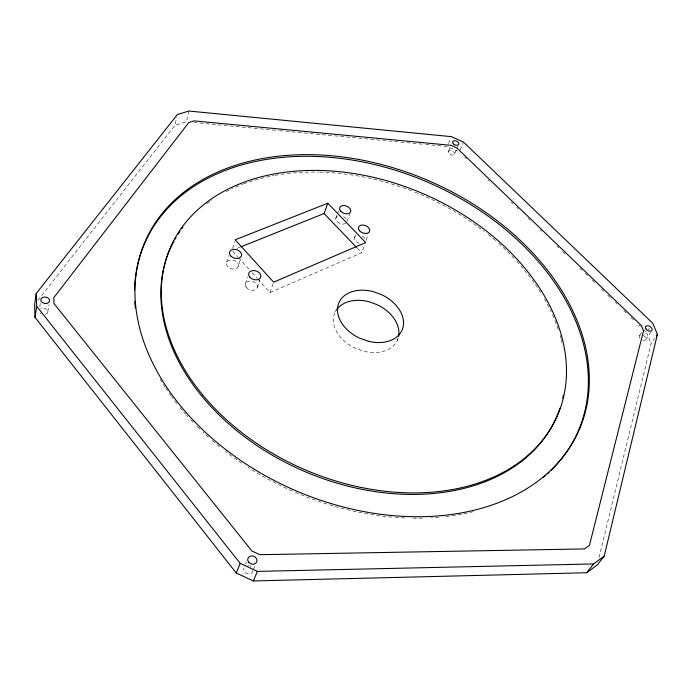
<?xml version="1.0" encoding="UTF-8"?>
<svg xmlns="http://www.w3.org/2000/svg" width="692" height="692" viewBox="0 0 692 692"><rect width="100%" height="100%" fill="white"/><g stroke="black" fill="none" stroke-linecap="round" stroke-linejoin="round"><path stroke-width="0.52" stroke-dasharray="3.46 2.59" d="M39.773 306.807L40.543 301.755M47.783 311.85L48.916 304.8M37.922 300.354L174.877 125.408L176.668 117.536M188.916 111.04L186.356 121.801L174.877 125.408M599.047 557.57L651.12 343.5L654.546 338.492M226.509 262.355L228.516 255.616M232.59 248.471L234.605 241.733M238.186 266.636A6.228 4.377 17 0 0 230.912 259.95A6.228 4.377 17 0 0 227.928 266.939A6.228 4.377 17 0 0 238.186 266.636L240.254 259.924M245.357 283.893L247.485 277.215M257.381 287.474L259.881 279.862M257.865 279.049L270.07 292.578L273.617 282.163M335.81 218.231L337.203 214.494M337.549 213.569L338.587 210.766M346.865 221.613L349.702 214.183M354.486 237.711L355.576 234.925M335.43 311.659L336.546 308.883M365.973 240.202L368.213 234.64M270.07 292.578L361.613 252.744L364.961 244.432M245.677 563.902L246.473 561.965M253.384 569.758L255.426 564.94M448.459 143.547L450.604 138.616M448.407 151.479L450.553 146.557M454.428 154.212A3.313 2.015 23.7 0 0 450.656 150.596A3.313 2.015 23.7 0 0 449.16 153.745A3.313 2.015 23.7 0 0 454.428 154.212L457.914 146.341M460.05 150.008L463.545 142.154M397.303 340.412L398.142 338.604M639.572 335.655L641.821 332.307M648.248 329.972L649.381 328.293M645.61 339.737L650.705 332.212M237.019 248.393L240.02 247.191M193.872 122.51L278.66 130.546M279.732 130.641L296.911 132.267M297.984 132.371L315.154 133.997M316.227 134.101L333.406 135.727M334.478 135.831L424.637 144.369M425.71 144.472L442.88 146.099M443.953 146.194L447.179 146.505L457.326 151.133M464.617 157.214L466.174 158.71M487.947 179.686L489.495 181.183M511.267 202.159L512.824 203.656M516.708 207.401L518.265 208.898M528.377 218.637L529.934 220.134M540.037 229.865L541.594 231.37M557.147 246.343L558.695 247.848M562.587 251.585L564.923 253.834M579.688 268.063L582.024 270.312M585.138 273.314L587.465 275.554M592.136 280.052L595.241 283.045M601.46 289.04L603.796 291.289M607.68 295.034L610.794 298.027M615.456 302.525L617.013 304.022M624.011 310.76L626.346 313.009M631.009 317.498L633.344 319.747M638.785 324.989L640.342 326.486M644.226 330.231L645.783 331.736M357.202 248.134L361.613 252.744M232.737 251.187L237.763 256.758M238.48 257.554L249.25 269.491M252.122 272.674L257.147 278.253M646.562 332.48L651.12 343.5M359.286 243.299A5.847 3.918 21.9 0 1 354.615 239.328A5.847 3.918 21.9 0 1 356.657 235.47M362.219 236.102A5.847 3.918 21.9 0 1 365.61 240.037M345.732 223.282A5.795 3.849 21 0 1 337.333 221.907A5.795 3.849 21 0 1 338.016 216.051M343.552 216.708A5.795 3.849 21 0 1 346.528 219.494M45.369 314.341A4.342 3.175 8 0 0 47.713 311.019A4.342 3.175 8 0 0 43.778 308.2L42.653 308.174A4.342 3.175 8 0 0 40.638 308.762M41.044 313.839A4.342 3.175 8 0 1 40.197 313.234M252.865 570.675A4.68 4.022 22.2 0 1 247.139 573.582A4.68 4.022 22.2 0 1 244.077 567.769M247.71 565.615A4.68 4.022 22.2 0 1 248.904 565.727M250.063 566.108A4.68 4.022 22.2 0 1 251.101 566.739M643.162 335.378A3.642 2.327 32.1 0 1 645.913 338.872A3.642 2.327 32.1 0 1 642.885 340.334M639.866 338.293A3.642 2.327 32.1 0 1 640.68 335.006M398.073 338.44A34.133 24.332 23.4 0 1 363.845 351.259L355.307 348.24A34.133 24.332 23.4 0 1 336.537 309.852M473.164 511.673A236.24 168.623 23.4 0 1 450.31 515.972M449.264 516.111A236.24 168.623 23.4 0 1 442.949 516.855M438.685 517.261A236.24 168.623 23.4 0 1 431.133 517.798M422.544 518.126A236.24 168.623 23.4 0 1 411.117 518.144M404.803 517.945A236.24 168.623 23.4 0 1 394.198 517.287M392.07 517.106A236.24 168.623 23.4 0 1 293.322 491.493M292.353 491.069A236.24 168.623 23.4 0 1 248.099 467.368M241.776 463.216A236.24 168.623 23.4 0 1 225.324 451.34M219.528 446.738A236.24 168.623 23.4 0 1 211.51 439.982M208.404 437.223A236.24 168.623 23.4 0 1 202.912 432.145M199.763 429.109A236.24 168.623 23.4 0 1 195.914 425.269M192.912 422.163A236.24 168.623 23.4 0 1 190.698 419.81M187.817 416.662A236.24 168.623 23.4 0 1 186.407 415.07M185.707 414.274A236.24 168.623 23.4 0 1 183.631 411.887M182.23 410.226A236.24 168.623 23.4 0 1 179.47 406.887M176.789 403.522A236.24 168.623 23.4 0 1 171.651 396.724M171.028 395.867A236.24 168.623 23.4 0 1 165.691 388.134M165.12 387.269A236.24 168.623 23.4 0 1 158.788 376.993M206.674 203.751A210.697 150.138 23.4 0 1 211.899 200.04M226.206 191.572A210.697 150.138 23.4 0 1 232.789 188.371M235.669 187.091A210.697 150.138 23.4 0 1 242.563 184.297M243.567 183.916A210.697 150.138 23.4 0 1 252.744 180.802M254.717 180.205A210.697 150.138 23.4 0 1 274.11 175.578M275.148 175.387A210.697 150.138 23.4 0 1 310.189 172.083M311.244 172.066A210.697 150.138 23.4 0 1 318.683 172.1M319.747 172.126A210.697 150.138 23.4 0 1 413.972 191.779M414.966 192.168A210.697 150.138 23.4 0 1 484.106 231.362M488.223 234.597A210.697 150.138 23.4 0 1 496.994 241.94M498.612 243.368A210.697 150.138 23.4 0 1 516.171 260.607M516.889 261.386A210.697 150.138 23.4 0 1 523.809 269.318M524.475 270.131A210.697 150.138 23.4 0 1 541.758 294.342M544.431 298.866A210.697 150.138 23.4 0 1 551.152 311.772M552.45 314.609A210.697 150.138 23.4 0 1 554.56 319.531M554.967 320.517A210.697 150.138 23.4 0 1 558.911 331.451M560.131 335.438A210.697 150.138 23.4 0 1 560.961 338.449M561.229 339.443A210.697 150.138 23.4 0 1 562.648 345.472M246.291 287.491A6.271 4.463 17.9 0 0 256.87 288.529A6.271 4.463 17.9 0 0 250.919 281.073A6.271 4.463 17.9 0 0 246.291 287.491"/><path stroke-width="1.04" d="M36.243 293.46L34.6 304.592L35.015 317.394L236.266 573.028L253.298 580.96L586.66 572.742L597.265 564.914L604.211 556.1L657.4 334.322L652.764 323.276L463.545 142.154L451.461 136.653L188.916 111.04L177.342 114.578L36.243 293.46L36.676 306.288L35.015 317.394M241.024 246.785L324.081 213.525L327.809 203.232L365.713 242.589L273.617 282.163L235.176 239.813L327.809 203.232M236.266 573.028L240.193 563.366L36.676 306.288M253.298 580.96L257.407 571.384L593.554 563.937L604.211 556.1M656.258 335.992L657.4 334.322M586.66 572.742L593.554 563.937M240.193 563.366L257.407 571.384M324.081 213.525L356.466 247.364M337.177 308.987A34.133 24.332 23.4 0 1 368.758 301.686L376.976 304.618A34.133 24.332 23.4 0 1 398.609 336.364M134.568 290.009A236.24 168.623 23.4 0 1 428.486 182.532A236.24 168.623 23.4 0 1 551.221 470.266M548.972 472.428A236.24 168.623 23.4 0 1 547.441 473.856M545.08 475.958A236.24 168.623 23.4 0 1 543.471 477.333M135.295 307.975A236.24 168.623 23.4 0 1 134.767 301.565M559.906 408.193A210.697 150.138 23.4 0 1 303.468 470.967A210.697 150.138 23.4 0 1 173.96 241.101M174.964 239.294A210.697 150.138 23.4 0 1 175.993 237.503M178.173 233.982A210.697 150.138 23.4 0 1 179.894 231.396M181.693 228.862A210.697 150.138 23.4 0 1 182.922 227.201M563.366 395.201A210.697 150.138 23.4 0 1 562.708 398.229M643.551 330.767L589.428 545.365L584.463 548.929L259.837 554.699L251.923 551.014L54.045 303.632L53.777 297.707L188.76 122.57L194.123 120.884L451.149 145.337L456.798 147.915L641.432 325.621L643.551 330.767M46.044 303.451L44.902 303.425A4.386 3.175 8.2 0 1 40.845 300.164A4.386 3.175 8.2 0 1 44.374 297.067L45.508 297.102A4.386 3.175 8.2 0 1 49.556 300.363A4.386 3.175 8.2 0 1 46.044 303.451M368.248 341.225L359.641 338.172A34.418 24.341 23.4 0 1 338.172 304.8A34.418 24.341 23.4 0 1 373.049 291.591L381.344 294.558A34.418 24.341 23.4 0 1 402.882 327.835A34.418 24.341 23.4 0 1 368.248 341.225M231.102 256.36A6.28 4.377 17.1 0 0 241.43 256.092A6.28 4.377 17.1 0 0 234.086 249.371A6.28 4.377 17.1 0 0 231.102 256.36M359.598 230.791A5.891 3.918 21.9 0 0 369.32 231.898A5.891 3.918 21.9 0 0 363.343 225.047A5.891 3.918 21.9 0 0 359.598 230.791M249.648 276.999A6.323 4.463 18 0 0 260.313 278.063A6.323 4.463 18 0 0 254.293 270.581A6.323 4.463 18 0 0 249.648 276.999M340.698 211.172A5.847 3.849 21 0 0 350.377 212.314A5.847 3.849 21 0 0 344.512 205.585A5.847 3.849 21 0 0 340.698 211.172M453.476 143.893A3.33 2.007 23.7 0 0 458.779 144.377A3.33 2.007 23.7 0 0 454.973 140.744A3.33 2.007 23.7 0 0 453.476 143.893M248.696 562.259A4.723 4.031 22.2 0 0 256.645 562.06A4.723 4.031 22.2 0 0 251.715 555.944A4.723 4.031 22.2 0 0 248.696 562.259M646.06 329.081A3.676 2.318 32 0 0 651.838 330.542A3.676 2.318 32 0 0 648.473 325.854A3.676 2.318 32 0 0 646.06 329.081M193.734 420.814A236.569 168.632 23.4 0 0 578.469 431.419A236.569 168.632 23.4 0 0 314.263 154.749A236.569 168.632 23.4 0 0 193.734 420.814M202.669 394.898A210.991 150.138 23.4 0 0 550.806 428.435A210.991 150.138 23.4 0 0 338.232 171.555A210.991 150.138 23.4 0 0 202.669 394.898"/></g></svg>
